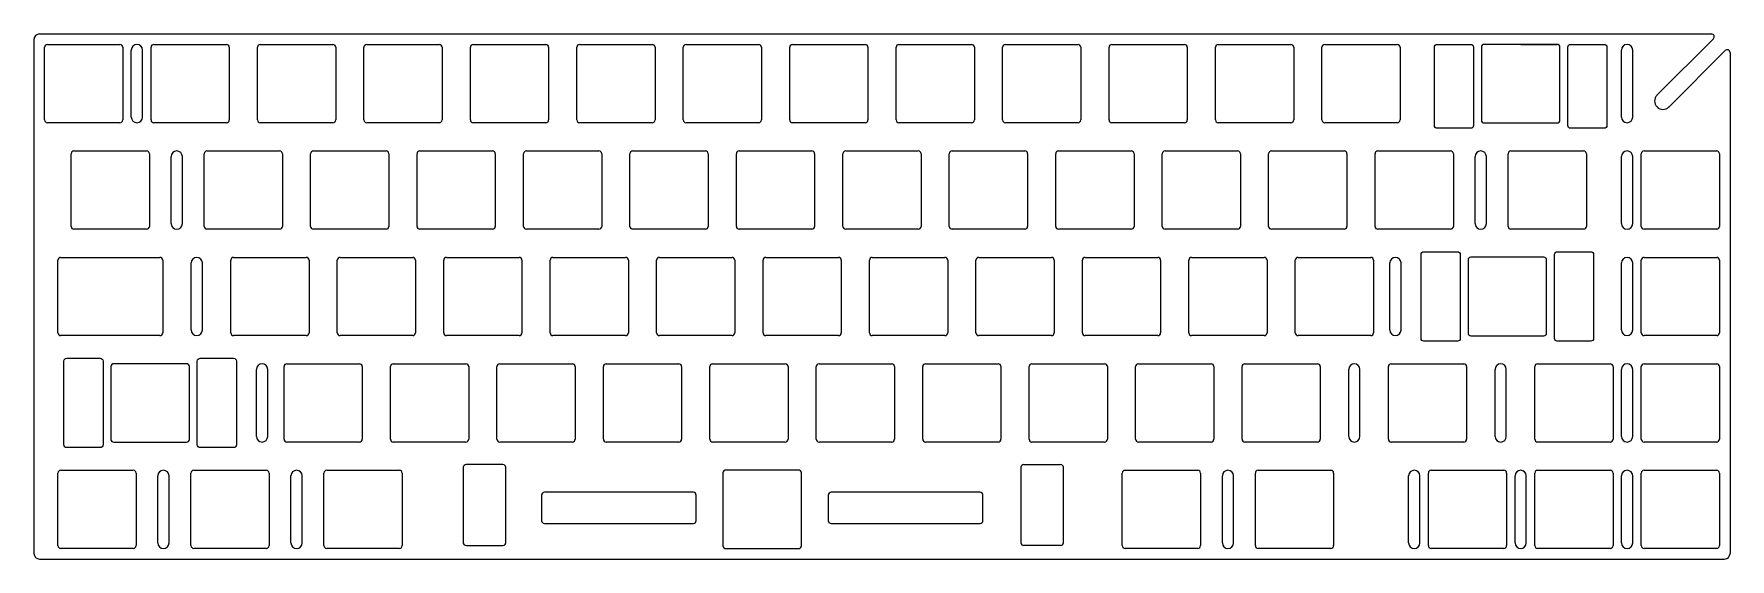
# Model space of a CAD drawing. Extents: x 2718 to 3021, y 1739 to 1833.
import ezdxf

# ---------------------------------------------------------------- set-up
doc = ezdxf.new("R2010")
doc.units = 0
doc.header["$MEASUREMENT"] = 0
doc.layers.get('0').update_dxf_attribs({"linetype": 'CONTINUOUS'})

msp = doc.modelspace()

# ---------------------------------------------------------------- linework, layer by layer
for p, q in [((2717.84, 1832.27), (2717.84, 1740.27)), ((2718.84, 1833.27), (3018.06, 1833.27)), ((2719.74, 1817.87), (2719.74, 1830.87)), ((2720.24, 1831.37), (2733.24, 1831.37)), ((2733.74, 1830.87), (2733.74, 1817.87)), ((2738.79, 1817.87), (2738.79, 1830.87)), ((2739.29, 1831.37), (2752.29, 1831.37)), ((2752.79, 1830.87), (2752.79, 1817.87)), ((2757.84, 1817.87), (2757.84, 1830.87)), ((2758.34, 1831.37), (2771.34, 1831.37)), ((2771.84, 1830.87), (2771.84, 1817.87)), ((2776.89, 1817.87), (2776.89, 1830.87)), ((2777.39, 1831.37), (2790.39, 1831.37)), ((2790.89, 1830.87), (2790.89, 1817.87)), ((2795.94, 1817.87), (2795.94, 1830.87)), ((2796.44, 1831.37), (2809.44, 1831.37)), ((2809.94, 1830.87), (2809.94, 1817.87)), ((2814.99, 1817.87), (2814.99, 1830.87)), ((2815.49, 1831.37), (2828.49, 1831.37)), ((2828.99, 1830.87), (2828.99, 1817.87)), ((2834.04, 1817.87), (2834.04, 1830.87)), ((2834.54, 1831.37), (2847.54, 1831.37)), ((2848.04, 1830.87), (2848.04, 1817.87)), ((2853.09, 1817.87), (2853.09, 1830.87)), ((2853.59, 1831.37), (2866.59, 1831.37)), ((2867.09, 1830.87), (2867.09, 1817.87)), ((2872.14, 1817.87), (2872.14, 1830.87)), ((2872.64, 1831.37), (2885.64, 1831.37)), ((2886.14, 1830.87), (2886.14, 1817.87)), ((2891.19, 1817.87), (2891.19, 1830.87)), ((2891.69, 1831.37), (2904.69, 1831.37)), ((2905.19, 1830.87), (2905.19, 1817.87)), ((2910.24, 1817.87), (2910.24, 1830.87)), ((2910.74, 1831.37), (2923.74, 1831.37)), ((2924.24, 1830.87), (2924.24, 1817.87)), ((2929.29, 1817.87), (2929.29, 1830.87)), ((2929.79, 1831.37), (2942.79, 1831.37)), ((2943.29, 1830.87), (2943.29, 1817.87)), ((2948.34, 1817.87), (2948.34, 1830.87)), ((2948.84, 1831.37), (2961.84, 1831.37)), ((2962.34, 1830.87), (2962.34, 1817.87)), ((2983.91, 1831.39), (2977.39, 1831.39)), ((2983.91, 1831.39), (2990.44, 1831.39)), ((3018.41, 1832.41), (3008.3, 1822.31)), ((2735.26, 1818.37), (2735.26, 1830.37)), ((2737.26, 1818.37), (2737.26, 1830.37)), ((3001.96, 1818.37), (3001.96, 1830.37)), ((3003.96, 1818.37), (3003.96, 1830.37)), ((3010.43, 1820.18), (3020.53, 1830.29)), ((3021.39, 1829.94), (3021.39, 1740.27)), ((3008.3, 1820.18), (3008.3, 1820.18)), ((2733.24, 1817.37), (2720.24, 1817.37)), ((2752.29, 1817.37), (2739.29, 1817.37)), ((2771.34, 1817.37), (2758.34, 1817.37)), ((2790.39, 1817.37), (2777.39, 1817.37)), ((2809.44, 1817.37), (2796.44, 1817.37)), ((2828.49, 1817.37), (2815.49, 1817.37)), ((2847.54, 1817.37), (2834.54, 1817.37)), ((2866.59, 1817.37), (2853.59, 1817.37)), ((2885.64, 1817.37), (2872.64, 1817.37)), ((2904.69, 1817.37), (2891.69, 1817.37)), ((2923.74, 1817.37), (2910.74, 1817.37)), ((2942.79, 1817.37), (2929.79, 1817.37)), ((2961.84, 1817.37), (2948.84, 1817.37)), ((2725, 1812.32), (2738, 1812.32)), ((2748.81, 1812.32), (2761.81, 1812.32)), ((2767.86, 1812.32), (2780.86, 1812.32)), ((2786.91, 1812.32), (2799.91, 1812.32)), ((2805.96, 1812.32), (2818.96, 1812.32)), ((2825.01, 1812.32), (2838.01, 1812.32)), ((2844.06, 1812.32), (2857.06, 1812.32)), ((2863.11, 1812.32), (2876.11, 1812.32)), ((2882.16, 1812.32), (2895.16, 1812.32)), ((2901.21, 1812.32), (2914.21, 1812.32)), ((2920.26, 1812.32), (2933.26, 1812.32)), ((2939.31, 1812.32), (2952.31, 1812.32)), ((2958.36, 1812.32), (2971.36, 1812.32)), ((2982.17, 1812.32), (2995.17, 1812.32)), ((3005.99, 1812.32), (3018.99, 1812.32)), ((2724.5, 1798.82), (2724.5, 1811.82)), ((2738.5, 1811.82), (2738.5, 1798.82)), ((2742.4, 1799.32), (2742.4, 1811.32)), ((2744.4, 1799.32), (2744.4, 1811.32)), ((2748.31, 1798.82), (2748.31, 1811.82)), ((2762.31, 1811.82), (2762.31, 1798.82)), ((2767.36, 1798.82), (2767.36, 1811.82)), ((2781.36, 1811.82), (2781.36, 1798.82)), ((2786.41, 1798.82), (2786.41, 1811.82)), ((2800.41, 1811.82), (2800.41, 1798.82)), ((2805.46, 1798.82), (2805.46, 1811.82)), ((2819.46, 1811.82), (2819.46, 1798.82)), ((2824.51, 1798.82), (2824.51, 1811.82)), ((2838.51, 1811.82), (2838.51, 1798.82)), ((2843.56, 1798.82), (2843.56, 1811.82)), ((2857.56, 1811.82), (2857.56, 1798.82)), ((2862.61, 1798.82), (2862.61, 1811.82)), ((2876.61, 1811.82), (2876.61, 1798.82)), ((2881.66, 1798.82), (2881.66, 1811.82)), ((2895.66, 1811.82), (2895.66, 1798.82)), ((2900.71, 1798.82), (2900.71, 1811.82)), ((2914.71, 1811.82), (2914.71, 1798.82)), ((2919.76, 1798.82), (2919.76, 1811.82)), ((2933.76, 1811.82), (2933.76, 1798.82)), ((2938.81, 1798.82), (2938.81, 1811.82)), ((2952.81, 1811.82), (2952.81, 1798.82)), ((2957.86, 1798.82), (2957.86, 1811.82)), ((2971.86, 1811.82), (2971.86, 1798.82)), ((2975.77, 1799.32), (2975.77, 1811.32)), ((2977.77, 1799.32), (2977.77, 1811.32)), ((2981.67, 1798.82), (2981.67, 1811.82)), ((2995.67, 1811.82), (2995.67, 1798.82)), ((3001.96, 1799.32), (3001.96, 1811.32)), ((3003.96, 1799.32), (3003.96, 1811.32)), ((3005.49, 1798.82), (3005.49, 1811.82)), ((3019.49, 1811.82), (3019.49, 1798.82)), ((2738, 1798.32), (2725, 1798.32)), ((2761.81, 1798.32), (2748.81, 1798.32)), ((2780.86, 1798.32), (2767.86, 1798.32)), ((2799.91, 1798.32), (2786.91, 1798.32)), ((2818.96, 1798.32), (2805.96, 1798.32)), ((2838.01, 1798.32), (2825.01, 1798.32)), ((2857.06, 1798.32), (2844.06, 1798.32)), ((2876.11, 1798.32), (2863.11, 1798.32)), ((2895.16, 1798.32), (2882.16, 1798.32)), ((2914.21, 1798.32), (2901.21, 1798.32)), ((2933.26, 1798.32), (2920.26, 1798.32)), ((2952.31, 1798.32), (2939.31, 1798.32)), ((2971.36, 1798.32), (2958.36, 1798.32)), ((2995.17, 1798.32), (2982.17, 1798.32)), ((3018.99, 1798.32), (3005.99, 1798.32)), ((2722.12, 1779.77), (2722.12, 1792.77)), ((2722.62, 1793.27), (2740.38, 1793.27)), ((2740.88, 1792.77), (2740.88, 1779.77)), ((2745.98, 1780.27), (2745.98, 1792.27)), ((2747.98, 1780.27), (2747.98, 1792.27)), ((2753.07, 1779.77), (2753.07, 1792.77)), ((2753.57, 1793.27), (2766.57, 1793.27)), ((2767.07, 1792.77), (2767.07, 1779.77)), ((2772.12, 1779.77), (2772.12, 1792.77)), ((2772.62, 1793.27), (2785.62, 1793.27)), ((2786.12, 1792.77), (2786.12, 1779.77)), ((2791.17, 1779.77), (2791.17, 1792.77)), ((2791.67, 1793.27), (2804.67, 1793.27)), ((2805.17, 1792.77), (2805.17, 1779.77)), ((2810.22, 1779.77), (2810.22, 1792.77)), ((2810.72, 1793.27), (2823.72, 1793.27)), ((2824.22, 1792.77), (2824.22, 1779.77)), ((2829.27, 1779.77), (2829.27, 1792.77)), ((2829.77, 1793.27), (2842.77, 1793.27)), ((2843.27, 1792.77), (2843.27, 1779.77)), ((2848.32, 1779.77), (2848.32, 1792.77)), ((2848.82, 1793.27), (2861.82, 1793.27)), ((2862.32, 1792.77), (2862.32, 1779.77)), ((2867.37, 1779.77), (2867.37, 1792.77)), ((2867.87, 1793.27), (2880.87, 1793.27)), ((2881.37, 1792.77), (2881.37, 1779.77)), ((2886.42, 1779.77), (2886.42, 1792.77)), ((2886.92, 1793.27), (2899.92, 1793.27)), ((2900.42, 1792.77), (2900.42, 1779.77)), ((2905.47, 1779.77), (2905.47, 1792.77)), ((2905.97, 1793.27), (2918.97, 1793.27)), ((2919.47, 1792.77), (2919.47, 1779.77)), ((2924.52, 1779.77), (2924.52, 1792.77)), ((2925.02, 1793.27), (2938.02, 1793.27)), ((2938.52, 1792.77), (2938.52, 1779.77)), ((2943.57, 1779.77), (2943.57, 1792.77)), ((2944.07, 1793.27), (2957.07, 1793.27)), ((2957.57, 1792.77), (2957.57, 1779.77)), ((2960.5, 1780.27), (2960.5, 1792.27)), ((2962.5, 1780.27), (2962.5, 1792.27)), ((3001.96, 1780.27), (3001.96, 1792.27)), ((3003.96, 1780.27), (3003.96, 1792.27)), ((3005.49, 1779.77), (3005.49, 1792.77)), ((3005.99, 1793.27), (3018.99, 1793.27)), ((3019.49, 1792.77), (3019.49, 1779.77)), ((2740.38, 1779.27), (2722.62, 1779.27)), ((2766.57, 1779.27), (2753.57, 1779.27)), ((2785.62, 1779.27), (2772.62, 1779.27)), ((2804.67, 1779.27), (2791.67, 1779.27)), ((2823.72, 1779.27), (2810.72, 1779.27)), ((2842.77, 1779.27), (2829.77, 1779.27)), ((2861.82, 1779.27), (2848.82, 1779.27)), ((2880.87, 1779.27), (2867.87, 1779.27)), ((2899.92, 1779.27), (2886.92, 1779.27)), ((2918.97, 1779.27), (2905.97, 1779.27)), ((2938.02, 1779.27), (2925.02, 1779.27)), ((2957.07, 1779.27), (2944.07, 1779.27)), ((3018.99, 1779.27), (3005.99, 1779.27)), ((2757.67, 1761.22), (2757.67, 1773.22)), ((2759.67, 1761.22), (2759.67, 1773.22)), ((2762.6, 1760.72), (2762.6, 1773.72)), ((2763.1, 1774.22), (2776.1, 1774.22)), ((2776.6, 1773.72), (2776.6, 1760.72)), ((2781.65, 1760.72), (2781.65, 1773.72)), ((2782.15, 1774.22), (2795.15, 1774.22)), ((2795.65, 1773.72), (2795.65, 1760.72)), ((2800.7, 1760.72), (2800.7, 1773.72)), ((2801.2, 1774.22), (2814.2, 1774.22)), ((2814.7, 1773.72), (2814.7, 1760.72)), ((2819.75, 1760.72), (2819.75, 1773.72)), ((2820.25, 1774.22), (2833.25, 1774.22)), ((2833.75, 1773.72), (2833.75, 1760.72)), ((2838.8, 1760.72), (2838.8, 1773.72)), ((2839.3, 1774.22), (2852.3, 1774.22)), ((2852.8, 1773.72), (2852.8, 1760.72)), ((2857.85, 1760.72), (2857.85, 1773.72)), ((2858.35, 1774.22), (2871.35, 1774.22)), ((2871.85, 1773.72), (2871.85, 1760.72)), ((2876.9, 1760.72), (2876.9, 1773.72)), ((2877.4, 1774.22), (2890.4, 1774.22)), ((2890.9, 1773.72), (2890.9, 1760.72)), ((2895.95, 1760.72), (2895.95, 1773.72)), ((2896.45, 1774.22), (2909.45, 1774.22)), ((2909.95, 1773.72), (2909.95, 1760.72)), ((2915, 1760.72), (2915, 1773.72)), ((2915.5, 1774.22), (2928.5, 1774.22)), ((2929, 1773.72), (2929, 1760.72)), ((2934.05, 1760.72), (2934.05, 1773.72)), ((2934.55, 1774.22), (2947.55, 1774.22)), ((2948.05, 1773.72), (2948.05, 1760.72)), ((2953.15, 1761.22), (2953.15, 1773.22)), ((2955.15, 1761.22), (2955.15, 1773.22)), ((2960.24, 1760.72), (2960.24, 1773.72)), ((2960.74, 1774.22), (2973.74, 1774.22)), ((2974.24, 1773.72), (2974.24, 1760.72)), ((2979.34, 1761.22), (2979.34, 1773.22)), ((2981.34, 1761.22), (2981.34, 1773.22)), ((2986.44, 1760.72), (2986.44, 1773.72)), ((2986.94, 1774.22), (2999.94, 1774.22)), ((3000.44, 1773.72), (3000.44, 1760.72)), ((3001.96, 1761.22), (3001.96, 1773.22)), ((3003.96, 1761.22), (3003.96, 1773.22)), ((3005.49, 1760.72), (3005.49, 1773.72)), ((3005.99, 1774.22), (3018.99, 1774.22)), ((3019.49, 1773.72), (3019.49, 1760.72)), ((2776.1, 1760.22), (2763.1, 1760.22)), ((2795.15, 1760.22), (2782.15, 1760.22)), ((2814.2, 1760.22), (2801.2, 1760.22)), ((2833.25, 1760.22), (2820.25, 1760.22)), ((2852.3, 1760.22), (2839.3, 1760.22)), ((2871.35, 1760.22), (2858.35, 1760.22)), ((2890.4, 1760.22), (2877.4, 1760.22)), ((2909.45, 1760.22), (2896.45, 1760.22)), ((2928.5, 1760.22), (2915.5, 1760.22)), ((2947.55, 1760.22), (2934.55, 1760.22)), ((2973.74, 1760.22), (2960.74, 1760.22)), ((2999.94, 1760.22), (2986.94, 1760.22)), ((3018.99, 1760.22), (3005.99, 1760.22)), ((2722.12, 1741.67), (2722.12, 1754.67)), ((2722.62, 1755.17), (2735.62, 1755.17)), ((2736.12, 1754.67), (2736.12, 1741.67)), ((2745.93, 1741.67), (2745.93, 1754.67)), ((2746.43, 1755.17), (2759.43, 1755.17)), ((2759.93, 1754.67), (2759.93, 1741.67)), ((2769.74, 1741.67), (2769.74, 1754.67)), ((2770.24, 1755.17), (2783.24, 1755.17)), ((2783.74, 1754.67), (2783.74, 1741.67)), ((2894.48, 1755.69), (2894.48, 1742.19)), ((2894.98, 1756.19), (2901.58, 1756.19)), ((2902.08, 1742.19), (2902.08, 1755.69)), ((2912.62, 1741.67), (2912.62, 1754.67)), ((2913.12, 1755.17), (2926.12, 1755.17)), ((2926.62, 1754.67), (2926.62, 1741.67)), ((2936.43, 1741.67), (2936.43, 1754.67)), ((2936.93, 1755.17), (2949.93, 1755.17)), ((2950.43, 1754.67), (2950.43, 1741.67)), ((2967.39, 1741.67), (2967.39, 1754.67)), ((2967.89, 1755.17), (2980.89, 1755.17)), ((2981.39, 1754.67), (2981.39, 1741.67)), ((2986.44, 1741.67), (2986.44, 1754.67)), ((2986.94, 1755.17), (2999.94, 1755.17)), ((3000.44, 1754.67), (3000.44, 1741.67)), ((3005.49, 1741.67), (3005.49, 1754.67)), ((3005.99, 1755.17), (3018.99, 1755.17)), ((3019.49, 1754.67), (3019.49, 1741.67)), ((2740.02, 1742.17), (2740.02, 1754.17)), ((2742.02, 1742.17), (2742.02, 1754.17)), ((2763.84, 1742.17), (2763.84, 1754.17)), ((2765.84, 1742.17), (2765.84, 1754.17)), ((2930.52, 1742.17), (2930.52, 1754.17)), ((2932.52, 1742.17), (2932.52, 1754.17)), ((2963.86, 1742.17), (2963.86, 1754.17)), ((2965.86, 1742.17), (2965.86, 1754.17)), ((2982.91, 1742.17), (2982.91, 1754.17)), ((2984.91, 1742.17), (2984.91, 1754.17)), ((3001.96, 1742.17), (3001.96, 1754.17)), ((3003.96, 1742.17), (3003.96, 1754.17)), ((2735.62, 1741.17), (2722.62, 1741.17)), ((2759.43, 1741.17), (2746.43, 1741.17)), ((2783.24, 1741.17), (2770.24, 1741.17)), ((2901.58, 1741.69), (2894.98, 1741.69)), ((2926.12, 1741.17), (2913.12, 1741.17)), ((2949.93, 1741.17), (2936.93, 1741.17)), ((2980.89, 1741.17), (2967.89, 1741.17)), ((2999.94, 1741.17), (2986.94, 1741.17)), ((3018.99, 1741.17), (3005.99, 1741.17)), ((2718.84, 1739.27), (3019.39, 1739.27)), ((3019.39, 1739.27), (3020.39, 1739.27))]:
    msp.add_line(p, q)
for points in [[(2968.47, 1830.89, -0.414214), (2968.97, 1831.39), (2974.97, 1831.39, -0.414214), (2975.47, 1830.89)], [(2975.47, 1830.89), (2975.47, 1816.87, -0.414214), (2974.97, 1816.37), (2968.97, 1816.37, -0.414214), (2968.47, 1816.87), (2968.47, 1830.89)], [(2992.35, 1830.89, -0.414214), (2992.85, 1831.39), (2998.85, 1831.39, -0.414214), (2999.35, 1830.89)], [(2999.35, 1830.89), (2999.35, 1816.87, -0.414214), (2998.85, 1816.37), (2992.85, 1816.37, -0.414214), (2992.35, 1816.87), (2992.35, 1830.89)]]:
    msp.add_lwpolyline(points, format="xyb")
for points in [[(2977.39, 1817.34), (2990.44, 1817.34, 0.414214), (2990.94, 1817.84), (2990.94, 1830.89, 0.414214), (2990.44, 1831.39), (2977.39, 1831.39, 0.414214), (2976.89, 1830.89), (2976.89, 1817.84, 0.414214)], [(2966.09, 1793.77, -0.414214), (2966.59, 1794.27), (2972.59, 1794.27, -0.414214), (2973.09, 1793.77), (2973.09, 1778.77, -0.414214), (2972.59, 1778.27), (2966.59, 1778.27, -0.414214), (2966.09, 1778.77)], [(2989.97, 1793.77, -0.414214), (2990.47, 1794.27), (2996.47, 1794.27, -0.414214), (2996.97, 1793.77), (2996.97, 1778.77, -0.414214), (2996.47, 1778.27), (2990.47, 1778.27, -0.414214), (2989.97, 1778.77)], [(2975, 1779.24), (2988.05, 1779.24, 0.414214), (2988.55, 1779.74), (2988.55, 1792.79, 0.414214), (2988.05, 1793.29), (2975, 1793.29, 0.414214), (2974.5, 1792.79), (2974.5, 1779.74, 0.414214)], [(2723.2, 1774.72, -0.414214), (2723.7, 1775.22), (2729.7, 1775.22, -0.414214), (2730.2, 1774.72), (2730.2, 1759.72, -0.414214), (2729.7, 1759.22), (2723.7, 1759.22, -0.414214), (2723.2, 1759.72)], [(2732.12, 1760.19), (2745.17, 1760.19, 0.414214), (2745.67, 1760.69), (2745.67, 1773.74, 0.414214), (2745.17, 1774.24), (2732.12, 1774.24, 0.414214), (2731.62, 1773.74), (2731.62, 1760.69, 0.414214)], [(2747.08, 1774.72, -0.414214), (2747.58, 1775.22), (2753.58, 1775.22, -0.414214), (2754.08, 1774.72), (2754.08, 1759.72, -0.414214), (2753.58, 1759.22), (2747.58, 1759.22, -0.414214), (2747.08, 1759.72)], [(2795.18, 1756.19, 0.414214), (2794.68, 1755.69), (2794.68, 1742.19, 0.414214), (2795.18, 1741.69), (2801.78, 1741.69, 0.414214), (2802.28, 1742.19), (2802.28, 1755.69, 0.414214), (2801.78, 1756.19)], [(2841.65, 1741.14), (2854.7, 1741.14, 0.414214), (2855.2, 1741.64), (2855.2, 1754.69, 0.414214), (2854.7, 1755.19), (2841.65, 1755.19, 0.414214), (2841.15, 1754.69), (2841.15, 1741.64, 0.414214)], [(2836.36, 1750.72, 0.414214), (2835.86, 1751.22), (2809.19, 1751.22, 0.414214), (2808.69, 1750.72), (2808.69, 1746.14, 0.414214), (2809.19, 1745.64), (2835.86, 1745.64, 0.414214), (2836.36, 1746.14)], [(2887.67, 1750.72, 0.414214), (2887.17, 1751.22), (2860.5, 1751.22, 0.414214), (2860, 1750.72), (2860, 1746.14, 0.414214), (2860.5, 1745.64), (2887.17, 1745.64, 0.414214), (2887.67, 1746.14)]]:
    msp.add_lwpolyline(points, format="xyb", close=True)
for centre, radius, start, end in [((2718.84, 1832.27), 1, 90, 180), ((2720.24, 1830.87), 0.5, 90, 180), ((2733.24, 1830.87), 0.5, 0, 90), ((2736.26, 1830.37), 1, 90, 180), ((2736.26, 1830.37), 1, 0, 90), ((2739.29, 1830.87), 0.5, 90, 180), ((2752.29, 1830.87), 0.5, 0, 90), ((2758.34, 1830.87), 0.5, 90, 180), ((2771.34, 1830.87), 0.5, 0, 90), ((2777.39, 1830.87), 0.5, 90, 180), ((2790.39, 1830.87), 0.5, 0, 90), ((2796.44, 1830.87), 0.5, 90, 180), ((2809.44, 1830.87), 0.5, 0, 90), ((2815.49, 1830.87), 0.5, 90, 180), ((2828.49, 1830.87), 0.5, 0, 90), ((2834.54, 1830.87), 0.5, 90, 180), ((2847.54, 1830.87), 0.5, 0, 90), ((2853.59, 1830.87), 0.5, 90, 180), ((2866.59, 1830.87), 0.5, 0, 90), ((2872.64, 1830.87), 0.5, 90, 180), ((2885.64, 1830.87), 0.5, 0, 90), ((2891.69, 1830.87), 0.5, 90, 180), ((2904.69, 1830.87), 0.5, 0, 90), ((2910.74, 1830.87), 0.5, 90, 180), ((2923.74, 1830.87), 0.5, 0, 90), ((2929.79, 1830.87), 0.5, 90, 180), ((2942.79, 1830.87), 0.5, 0, 90), ((2948.84, 1830.87), 0.5, 90, 180), ((2961.84, 1830.87), 0.5, 0, 90), ((3002.96, 1830.37), 1, 90, 180), ((3002.96, 1830.37), 1, 0, 90), ((3018.06, 1832.77, 0), 0.5, 315, 90), ((3020.89, 1829.94), 0.5, 0, 135), ((3009.37, 1821.25, 0), 1.5, 135, 225), ((2736.26, 1818.37), 1, 180, 270), ((2736.26, 1818.37), 1, 270, 0), ((3002.96, 1818.37), 1, 180, 270), ((3002.96, 1818.37), 1, 270, 0), ((3009.37, 1821.25, 0), 1.5, 225, 315), ((2720.24, 1817.87), 0.5, 180, 270), ((2733.24, 1817.87), 0.5, 270, 0), ((2739.29, 1817.87), 0.5, 180, 270), ((2752.29, 1817.87), 0.5, 270, 0), ((2758.34, 1817.87), 0.5, 180, 270), ((2771.34, 1817.87), 0.5, 270, 0), ((2777.39, 1817.87), 0.5, 180, 270), ((2790.39, 1817.87), 0.5, 270, 0), ((2796.44, 1817.87), 0.5, 180, 270), ((2809.44, 1817.87), 0.5, 270, 0), ((2815.49, 1817.87), 0.5, 180, 270), ((2828.49, 1817.87), 0.5, 270, 0), ((2834.54, 1817.87), 0.5, 180, 270), ((2847.54, 1817.87), 0.5, 270, 0), ((2853.59, 1817.87), 0.5, 180, 270), ((2866.59, 1817.87), 0.5, 270, 0), ((2872.64, 1817.87), 0.5, 180, 270), ((2885.64, 1817.87), 0.5, 270, 0), ((2891.69, 1817.87), 0.5, 180, 270), ((2904.69, 1817.87), 0.5, 270, 0), ((2910.74, 1817.87), 0.5, 180, 270), ((2923.74, 1817.87), 0.5, 270, 0), ((2929.79, 1817.87), 0.5, 180, 270), ((2942.79, 1817.87), 0.5, 270, 0), ((2948.84, 1817.87), 0.5, 180, 270), ((2961.84, 1817.87), 0.5, 270, 0), ((2725, 1811.82), 0.5, 90, 180), ((2738, 1811.82), 0.5, 0, 90), ((2743.4, 1811.32), 1, 90, 180), ((2743.4, 1811.32), 1, 0, 90), ((2748.81, 1811.82), 0.5, 90, 180), ((2761.81, 1811.82), 0.5, 0, 90), ((2767.86, 1811.82), 0.5, 90, 180), ((2780.86, 1811.82), 0.5, 0, 90), ((2786.91, 1811.82), 0.5, 90, 180), ((2799.91, 1811.82), 0.5, 0, 90), ((2805.96, 1811.82), 0.5, 90, 180), ((2818.96, 1811.82), 0.5, 0, 90), ((2825.01, 1811.82), 0.5, 90, 180), ((2838.01, 1811.82), 0.5, 0, 90), ((2844.06, 1811.82), 0.5, 90, 180), ((2857.06, 1811.82), 0.5, 0, 90), ((2863.11, 1811.82), 0.5, 90, 180), ((2876.11, 1811.82), 0.5, 0, 90), ((2882.16, 1811.82), 0.5, 90, 180), ((2895.16, 1811.82), 0.5, 0, 90), ((2901.21, 1811.82), 0.5, 90, 180), ((2914.21, 1811.82), 0.5, 0, 90), ((2920.26, 1811.82), 0.5, 90, 180), ((2933.26, 1811.82), 0.5, 0, 90), ((2939.31, 1811.82), 0.5, 90, 180), ((2952.31, 1811.82), 0.5, 0, 90), ((2958.36, 1811.82), 0.5, 90, 180), ((2971.36, 1811.82), 0.5, 0, 90), ((2976.77, 1811.32), 1, 90, 180), ((2976.77, 1811.32), 1, 0, 90), ((2982.17, 1811.82), 0.5, 90, 180), ((2995.17, 1811.82), 0.5, 0, 90), ((3002.96, 1811.32), 1, 90, 180), ((3002.96, 1811.32), 1, 0, 90), ((3005.99, 1811.82), 0.5, 90, 180), ((3018.99, 1811.82), 0.5, 0, 90), ((2725, 1798.82), 0.5, 180, 270), ((2738, 1798.82), 0.5, 270, 0), ((2743.4, 1799.32), 1, 180, 270), ((2743.4, 1799.32), 1, 270, 0), ((2748.81, 1798.82), 0.5, 180, 270), ((2761.81, 1798.82), 0.5, 270, 0), ((2767.86, 1798.82), 0.5, 180, 270), ((2780.86, 1798.82), 0.5, 270, 0), ((2786.91, 1798.82), 0.5, 180, 270), ((2799.91, 1798.82), 0.5, 270, 0), ((2805.96, 1798.82), 0.5, 180, 270), ((2818.96, 1798.82), 0.5, 270, 0), ((2825.01, 1798.82), 0.5, 180, 270), ((2838.01, 1798.82), 0.5, 270, 0), ((2844.06, 1798.82), 0.5, 180, 270), ((2857.06, 1798.82), 0.5, 270, 0), ((2863.11, 1798.82), 0.5, 180, 270), ((2876.11, 1798.82), 0.5, 270, 0), ((2882.16, 1798.82), 0.5, 180, 270), ((2895.16, 1798.82), 0.5, 270, 0), ((2901.21, 1798.82), 0.5, 180, 270), ((2914.21, 1798.82), 0.5, 270, 0), ((2920.26, 1798.82), 0.5, 180, 270), ((2933.26, 1798.82), 0.5, 270, 0), ((2939.31, 1798.82), 0.5, 180, 270), ((2952.31, 1798.82), 0.5, 270, 0), ((2958.36, 1798.82), 0.5, 180, 270), ((2971.36, 1798.82), 0.5, 270, 0), ((2976.77, 1799.32), 1, 180, 270), ((2976.77, 1799.32), 1, 270, 0), ((2982.17, 1798.82), 0.5, 180, 270), ((2995.17, 1798.82), 0.5, 270, 0), ((3002.96, 1799.32), 1, 180, 270), ((3002.96, 1799.32), 1, 270, 0), ((3005.99, 1798.82), 0.5, 180, 270), ((3018.99, 1798.82), 0.5, 270, 0), ((2722.62, 1792.77), 0.5, 90, 180), ((2740.38, 1792.77), 0.5, 0, 90), ((2746.98, 1792.27), 1, 90, 180), ((2746.98, 1792.27), 1, 0, 90), ((2753.57, 1792.77), 0.5, 90, 180), ((2766.57, 1792.77), 0.5, 0, 90), ((2772.62, 1792.77), 0.5, 90, 180), ((2785.62, 1792.77), 0.5, 0, 90), ((2791.67, 1792.77), 0.5, 90, 180), ((2804.67, 1792.77), 0.5, 0, 90), ((2810.72, 1792.77), 0.5, 90, 180), ((2823.72, 1792.77), 0.5, 0, 90), ((2829.77, 1792.77), 0.5, 90, 180), ((2842.77, 1792.77), 0.5, 0, 90), ((2848.82, 1792.77), 0.5, 90, 180), ((2861.82, 1792.77), 0.5, 0, 90), ((2867.87, 1792.77), 0.5, 90, 180), ((2880.87, 1792.77), 0.5, 0, 90), ((2886.92, 1792.77), 0.5, 90, 180), ((2899.92, 1792.77), 0.5, 0, 90), ((2905.97, 1792.77), 0.5, 90, 180), ((2918.97, 1792.77), 0.5, 0, 90), ((2925.02, 1792.77), 0.5, 90, 180), ((2938.02, 1792.77), 0.5, 0, 90), ((2944.07, 1792.77), 0.5, 90, 180), ((2957.07, 1792.77), 0.5, 0, 90), ((2961.5, 1792.27), 1, 90, 180), ((2961.5, 1792.27), 1, 0, 90), ((3002.96, 1792.27), 1, 90, 180), ((3002.96, 1792.27), 1, 0, 90), ((3005.99, 1792.77), 0.5, 90, 180), ((3018.99, 1792.77), 0.5, 0, 90), ((2722.62, 1779.77), 0.5, 180, 270), ((2740.38, 1779.77), 0.5, 270, 0), ((2746.98, 1780.27), 1, 180, 270), ((2746.98, 1780.27), 1, 270, 0), ((2753.57, 1779.77), 0.5, 180, 270), ((2766.57, 1779.77), 0.5, 270, 0), ((2772.62, 1779.77), 0.5, 180, 270), ((2785.62, 1779.77), 0.5, 270, 0), ((2791.67, 1779.77), 0.5, 180, 270), ((2804.67, 1779.77), 0.5, 270, 0), ((2810.72, 1779.77), 0.5, 180, 270), ((2823.72, 1779.77), 0.5, 270, 0), ((2829.77, 1779.77), 0.5, 180, 270), ((2842.77, 1779.77), 0.5, 270, 0), ((2848.82, 1779.77), 0.5, 180, 270), ((2861.82, 1779.77), 0.5, 270, 0), ((2867.87, 1779.77), 0.5, 180, 270), ((2880.87, 1779.77), 0.5, 270, 0), ((2886.92, 1779.77), 0.5, 180, 270), ((2899.92, 1779.77), 0.5, 270, 0), ((2905.97, 1779.77), 0.5, 180, 270), ((2918.97, 1779.77), 0.5, 270, 0), ((2925.02, 1779.77), 0.5, 180, 270), ((2938.02, 1779.77), 0.5, 270, 0), ((2944.07, 1779.77), 0.5, 180, 270), ((2957.07, 1779.77), 0.5, 270, 0), ((2961.5, 1780.27), 1, 180, 270), ((2961.5, 1780.27), 1, 270, 0), ((3002.96, 1780.27), 1, 180, 270), ((3002.96, 1780.27), 1, 270, 0), ((3005.99, 1779.77), 0.5, 180, 270), ((3018.99, 1779.77), 0.5, 270, 0), ((2758.67, 1773.22), 1, 90, 180), ((2758.67, 1773.22), 1, 0, 90), ((2763.1, 1773.72), 0.5, 90, 180), ((2776.1, 1773.72), 0.5, 0, 90), ((2782.15, 1773.72), 0.5, 90, 180), ((2795.15, 1773.72), 0.5, 0, 90), ((2801.2, 1773.72), 0.5, 90, 180), ((2814.2, 1773.72), 0.5, 0, 90), ((2820.25, 1773.72), 0.5, 90, 180), ((2833.25, 1773.72), 0.5, 0, 90), ((2839.3, 1773.72), 0.5, 90, 180), ((2852.3, 1773.72), 0.5, 0, 90), ((2858.35, 1773.72), 0.5, 90, 180), ((2871.35, 1773.72), 0.5, 0, 90), ((2877.4, 1773.72), 0.5, 90, 180), ((2890.4, 1773.72), 0.5, 0, 90), ((2896.45, 1773.72), 0.5, 90, 180), ((2909.45, 1773.72), 0.5, 0, 90), ((2915.5, 1773.72), 0.5, 90, 180), ((2928.5, 1773.72), 0.5, 0, 90), ((2934.55, 1773.72), 0.5, 90, 180), ((2947.55, 1773.72), 0.5, 0, 90), ((2954.15, 1773.22), 1, 90, 180), ((2954.15, 1773.22), 1, 0, 90), ((2960.74, 1773.72), 0.5, 90, 180), ((2973.74, 1773.72), 0.5, 0, 90), ((2980.34, 1773.22), 1, 90, 180), ((2980.34, 1773.22), 1, 0, 90), ((2986.94, 1773.72), 0.5, 90, 180), ((2999.94, 1773.72), 0.5, 0, 90), ((3002.96, 1773.22), 1, 90, 180), ((3002.96, 1773.22), 1, 0, 90), ((3005.99, 1773.72), 0.5, 90, 180), ((3018.99, 1773.72), 0.5, 0, 90), ((2758.67, 1761.22), 1, 180, 270), ((2758.67, 1761.22), 1, 270, 0), ((2763.1, 1760.72), 0.5, 180, 270), ((2776.1, 1760.72), 0.5, 270, 0), ((2782.15, 1760.72), 0.5, 180, 270), ((2795.15, 1760.72), 0.5, 270, 0), ((2801.2, 1760.72), 0.5, 180, 270), ((2814.2, 1760.72), 0.5, 270, 0), ((2820.25, 1760.72), 0.5, 180, 270), ((2833.25, 1760.72), 0.5, 270, 0), ((2839.3, 1760.72), 0.5, 180, 270), ((2852.3, 1760.72), 0.5, 270, 0), ((2858.35, 1760.72), 0.5, 180, 270), ((2871.35, 1760.72), 0.5, 270, 0), ((2877.4, 1760.72), 0.5, 180, 270), ((2890.4, 1760.72), 0.5, 270, 0), ((2896.45, 1760.72), 0.5, 180, 270), ((2909.45, 1760.72), 0.5, 270, 0), ((2915.5, 1760.72), 0.5, 180, 270), ((2928.5, 1760.72), 0.5, 270, 0), ((2934.55, 1760.72), 0.5, 180, 270), ((2947.55, 1760.72), 0.5, 270, 0), ((2954.15, 1761.22), 1, 180, 270), ((2954.15, 1761.22), 1, 270, 0), ((2960.74, 1760.72), 0.5, 180, 270), ((2973.74, 1760.72), 0.5, 270, 0), ((2980.34, 1761.22), 1, 180, 270), ((2980.34, 1761.22), 1, 270, 0), ((2986.94, 1760.72), 0.5, 180, 270), ((2999.94, 1760.72), 0.5, 270, 0), ((3002.96, 1761.22), 1, 180, 270), ((3002.96, 1761.22), 1, 270, 0), ((3005.99, 1760.72), 0.5, 180, 270), ((3018.99, 1760.72), 0.5, 270, 0), ((2722.62, 1754.67), 0.5, 90, 180), ((2735.62, 1754.67), 0.5, 0, 90), ((2741.02, 1754.17), 1, 90, 180), ((2741.02, 1754.17), 1, 0, 90), ((2746.43, 1754.67), 0.5, 90, 180), ((2759.43, 1754.67), 0.5, 0, 90), ((2764.84, 1754.17), 1, 90, 180), ((2764.84, 1754.17), 1, 0, 90), ((2770.24, 1754.67), 0.5, 90, 180), ((2783.24, 1754.67), 0.5, 0, 90), ((2894.98, 1755.69), 0.5, 90, 180), ((2901.58, 1755.69), 0.5, 0, 90), ((2913.12, 1754.67), 0.5, 90, 180), ((2926.12, 1754.67), 0.5, 0, 90), ((2931.52, 1754.17), 1, 90, 180), ((2931.52, 1754.17), 1, 0, 90), ((2936.93, 1754.67), 0.5, 90, 180), ((2949.93, 1754.67), 0.5, 0, 90), ((2964.86, 1754.17), 1, 90, 180), ((2964.86, 1754.17), 1, 0, 90), ((2967.89, 1754.67), 0.5, 90, 180), ((2980.89, 1754.67), 0.5, 0, 90), ((2983.91, 1754.17), 1, 90, 180), ((2983.91, 1754.17), 1, 0, 90), ((2986.94, 1754.67), 0.5, 90, 180), ((2999.94, 1754.67), 0.5, 0, 90), ((3002.96, 1754.17), 1, 90, 180), ((3002.96, 1754.17), 1, 0, 90), ((3005.99, 1754.67), 0.5, 90, 180), ((3018.99, 1754.67), 0.5, 0, 90), ((2718.84, 1740.27), 1, 180, 270), ((2722.62, 1741.67), 0.5, 180, 270), ((2735.62, 1741.67), 0.5, 270, 0), ((2741.02, 1742.17), 1, 180, 270), ((2741.02, 1742.17), 1, 270, 0), ((2746.43, 1741.67), 0.5, 180, 270), ((2759.43, 1741.67), 0.5, 270, 0), ((2764.84, 1742.17), 1, 180, 270), ((2764.84, 1742.17), 1, 270, 0), ((2770.24, 1741.67), 0.5, 180, 270), ((2783.24, 1741.67), 0.5, 270, 0), ((2894.98, 1742.19), 0.5, 180, 270), ((2901.58, 1742.19), 0.5, 270, 0), ((2913.12, 1741.67), 0.5, 180, 270), ((2926.12, 1741.67), 0.5, 270, 0), ((2931.52, 1742.17), 1, 180, 270), ((2931.52, 1742.17), 1, 270, 0), ((2936.93, 1741.67), 0.5, 180, 270), ((2949.93, 1741.67), 0.5, 270, 0), ((2964.86, 1742.17), 1, 180, 270), ((2964.86, 1742.17), 1, 270, 0), ((2967.89, 1741.67), 0.5, 180, 270), ((2980.89, 1741.67), 0.5, 270, 0), ((2983.91, 1742.17), 1, 180, 270), ((2983.91, 1742.17), 1, 270, 0), ((2986.94, 1741.67), 0.5, 180, 270), ((2999.94, 1741.67), 0.5, 270, 0), ((3002.96, 1742.17), 1, 180, 270), ((3002.96, 1742.17), 1, 270, 0), ((3005.99, 1741.67), 0.5, 180, 270), ((3018.99, 1741.67), 0.5, 270, 0), ((3020.39, 1740.27), 1, 270, 0)]:
    msp.add_arc(centre, radius, start, end)

doc.saveas('drawing.dxf')
